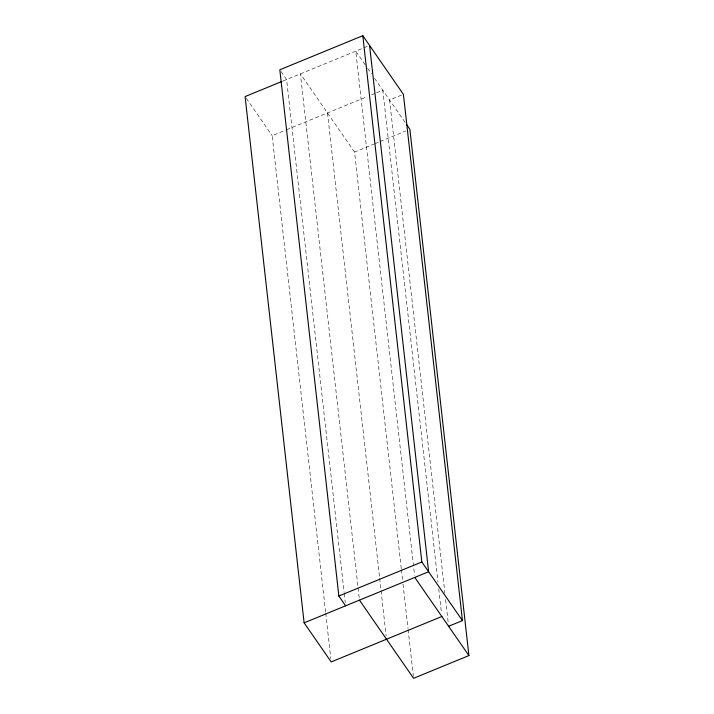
<?xml version="1.0" encoding="UTF-8"?>
<svg xmlns="http://www.w3.org/2000/svg" width="714" height="714" viewBox="0 0 714 714"><rect width="100%" height="100%" fill="white"/><g stroke="black" fill="none" stroke-linecap="round" stroke-linejoin="round"><path stroke-width="0.54" stroke-dasharray="3.57 2.68" d="M283.003 81.012L369.575 45.473M325.593 612.068L272.159 135.66L285.475 130.189M286.501 129.769L367.442 96.542M371.539 94.864L375.644 93.177M376.662 92.758L382.811 90.232L437.994 582.16M401.438 95.14L389.576 100.005L444.884 593.039M401.277 568.612L354.546 152.028L374.02 144.041M375.037 143.621L379.143 141.934M380.16 141.515L405.775 131.001M365.193 64.787L355.75 51.149L414.531 575.198M367.648 68.339L371.485 73.872M374.547 78.29L405.472 122.96M354.546 152.028L300.416 73.863L357.955 586.837M281.048 71.543L286.591 79.54L344.13 592.513M246.348 98.389L272.159 135.66M445.625 599.68L448.24 622.947M438.735 588.8L441.466 613.183M401.402 569.718L402.517 579.697M403.017 584.123L407.989 628.445M408.113 629.552L413.335 676.087M327.485 112.946L379.553 577.171M379.678 578.278L386.14 635.888M358.08 587.943L359.204 597.913M344.255 593.62L345.246 602.482M325.718 613.183L330.814 658.603"/><path stroke-width="1.07" d="M448.606 626.276L462.44 620.6L403.41 94.328L362.81 35.7L279.826 69.767L338.855 596.038L345.621 605.811M281.976 81.432L245.089 96.577L304.119 622.84L331.189 661.932L441.841 616.503M338.855 596.038L421.84 561.972L362.81 35.7M304.119 622.84L428.614 571.744L369.575 45.473M406.73 124.772L409.881 129.314L468.911 655.586L413.584 678.3L359.454 600.135M421.84 561.972L462.44 620.6M414.78 577.421L468.911 655.586"/></g></svg>
